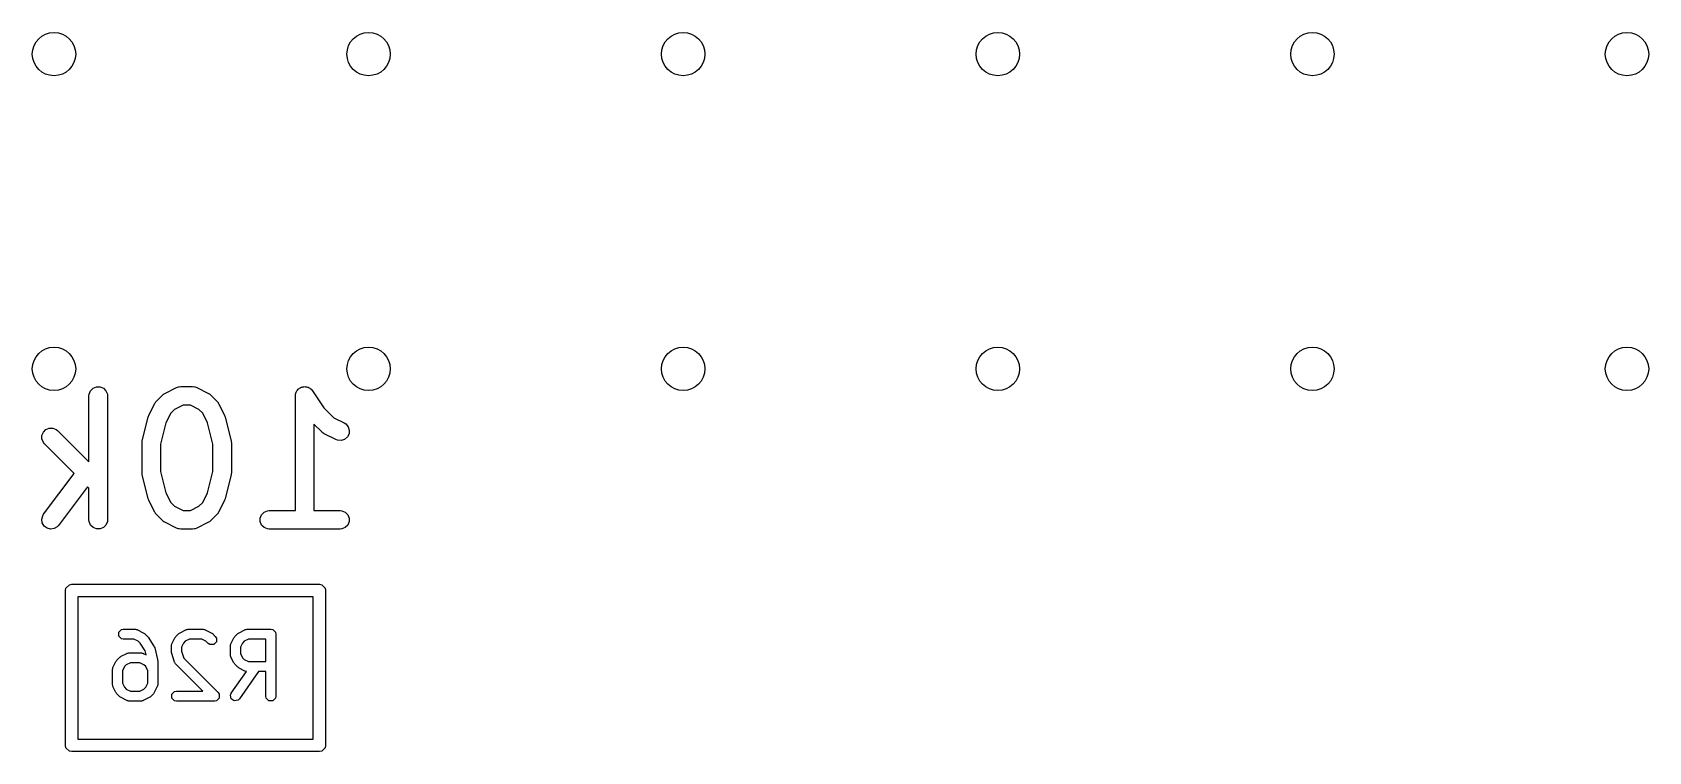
# Model space of a CAD drawing. Extents: x -0.05 to 2.94, y -0.16 to 2.16.
# Drawn here: x 1.093 to 1.607, y 1.878 to 2.107 of the extents above; entities that cross this region are included whole.
import ezdxf

# ---------------------------------------------------------------- set-up
doc = ezdxf.new("R2010")
doc.units = 0
doc.header["$MEASUREMENT"] = 0
doc.layers.add('BLACK', color=7, linetype='CONTINUOUS')

msp = doc.modelspace()

# ---------------------------------------------------------------- linework, layer by layer
at = {"layer": 'BLACK', "linetype": 'CONTINUOUS'}
for p, q in [((1.11161, 1.99306), (1.11243, 1.99388)), ((1.11243, 1.99388), (1.11349, 1.99432)), ((1.11349, 1.99432), (1.11464, 1.99432)), ((1.11464, 1.99432), (1.11571, 1.99388)), ((1.11571, 1.99388), (1.11652, 1.99306)), ((1.13524, 1.99219), (1.13899, 1.99407)), ((1.13899, 1.99407), (1.13953, 1.99427)), ((1.13953, 1.99427), (1.13964, 1.99428)), ((1.13964, 1.99428), (1.13974, 1.99432)), ((1.13974, 1.99432), (1.14031, 1.99438)), ((1.14031, 1.99438), (1.14406, 1.99438)), ((1.14406, 1.99438), (1.14464, 1.99432)), ((1.14464, 1.99432), (1.14474, 1.99428)), ((1.14474, 1.99428), (1.14484, 1.99427)), ((1.14484, 1.99427), (1.14538, 1.99407)), ((1.14538, 1.99407), (1.14913, 1.99219)), ((1.17743, 1.99327), (1.1776, 1.99351)), ((1.1776, 1.99351), (1.17784, 1.99368)), ((1.17784, 1.99368), (1.17804, 1.99388)), ((1.17804, 1.99388), (1.17831, 1.99399)), ((1.17831, 1.99399), (1.17856, 1.99415)), ((1.17856, 1.99415), (1.17884, 1.99421)), ((1.17884, 1.99421), (1.17911, 1.99432)), ((1.17911, 1.99432), (1.1794, 1.99432)), ((1.1794, 1.99432), (1.17969, 1.99438)), ((1.17969, 1.99438), (1.17997, 1.99432)), ((1.17997, 1.99432), (1.18026, 1.99432)), ((1.18026, 1.99432), (1.18053, 1.99421)), ((1.18053, 1.99421), (1.18082, 1.99415)), ((1.18082, 1.99415), (1.18106, 1.99399)), ((1.18106, 1.99399), (1.18132, 1.99388)), ((1.18132, 1.99388), (1.18153, 1.99367)), ((1.18153, 1.99367), (1.18177, 1.99351)), ((1.18177, 1.99351), (1.18214, 1.99307)), ((1.11111, 1.99142), (1.11117, 1.992)), ((1.11111, 1.97043), (1.11111, 1.99142)), ((1.11117, 1.992), (1.11161, 1.99306)), ((1.11652, 1.99306), (1.11696, 1.992)), ((1.11696, 1.992), (1.11702, 1.99142)), ((1.11702, 1.99142), (1.11702, 1.95205)), ((1.13017, 1.98525), (1.13205, 1.989)), ((1.13205, 1.989), (1.1322, 1.98924)), ((1.1322, 1.98924), (1.13223, 1.98932)), ((1.13223, 1.98932), (1.1323, 1.9894)), ((1.1323, 1.9894), (1.13236, 1.98949)), ((1.13236, 1.98949), (1.13242, 1.98954)), ((1.13242, 1.98954), (1.1326, 1.98976)), ((1.1326, 1.98976), (1.13448, 1.99164)), ((1.13448, 1.99164), (1.1347, 1.99182)), ((1.1347, 1.99182), (1.13475, 1.99188)), ((1.13475, 1.99188), (1.13484, 1.99194)), ((1.13484, 1.99194), (1.13492, 1.992)), ((1.13492, 1.992), (1.13499, 1.99203)), ((1.13499, 1.99203), (1.13524, 1.99219)), ((1.14101, 1.98847), (1.13831, 1.98712)), ((1.14337, 1.98847), (1.14101, 1.98847)), ((1.14606, 1.98712), (1.14337, 1.98847)), ((1.14913, 1.99219), (1.14938, 1.99203)), ((1.14938, 1.99203), (1.14945, 1.992)), ((1.14945, 1.992), (1.14953, 1.99194)), ((1.14953, 1.99194), (1.14962, 1.99188)), ((1.14962, 1.99188), (1.14967, 1.99182)), ((1.14967, 1.99182), (1.1499, 1.99164)), ((1.1499, 1.99164), (1.15177, 1.98976)), ((1.15177, 1.98976), (1.15196, 1.98954)), ((1.15196, 1.98954), (1.15202, 1.98949)), ((1.15202, 1.98949), (1.15208, 1.9894)), ((1.15208, 1.9894), (1.15214, 1.98932)), ((1.15214, 1.98932), (1.15217, 1.98924)), ((1.15217, 1.98924), (1.15233, 1.989)), ((1.15233, 1.989), (1.1542, 1.98525)), ((1.17673, 1.99143), (1.17679, 1.992)), ((1.17673, 1.99142), (1.17673, 1.99143)), ((1.17673, 1.99143), (1.17673, 1.99143)), ((1.17673, 1.99143), (1.17673, 1.99143)), ((1.17673, 1.95501), (1.17673, 1.99142)), ((1.17679, 1.992), (1.1769, 1.99227)), ((1.1769, 1.99227), (1.17696, 1.99256)), ((1.17696, 1.99256), (1.17712, 1.9928)), ((1.17712, 1.9928), (1.17723, 1.99306)), ((1.17723, 1.99306), (1.17743, 1.99327)), ((1.18214, 1.99307), (1.18214, 1.99306)), ((1.18214, 1.99306), (1.18214, 1.99306)), ((1.18214, 1.99306), (1.18214, 1.99306)), ((1.18214, 1.99306), (1.18573, 1.98768)), ((1.12807, 1.97714), (1.12995, 1.98464)), ((1.12995, 1.98464), (1.12996, 1.98468)), ((1.12996, 1.98468), (1.12997, 1.98471)), ((1.12997, 1.98471), (1.13006, 1.98494)), ((1.13006, 1.98494), (1.13014, 1.98519)), ((1.13014, 1.98519), (1.13016, 1.9852)), ((1.13016, 1.9852), (1.13017, 1.98525)), ((1.13712, 1.98593), (1.1356, 1.98289)), ((1.13831, 1.98712), (1.13712, 1.98593)), ((1.14726, 1.98593), (1.14606, 1.98712)), ((1.14878, 1.98289), (1.14726, 1.98593)), ((1.1542, 1.98525), (1.15422, 1.9852)), ((1.15422, 1.9852), (1.15423, 1.98519)), ((1.15423, 1.98519), (1.15432, 1.98495)), ((1.15432, 1.98495), (1.15441, 1.98471)), ((1.15441, 1.98471), (1.15441, 1.98468)), ((1.15441, 1.98468), (1.15443, 1.98464)), ((1.15443, 1.98464), (1.1563, 1.97714)), ((1.18573, 1.98768), (1.18893, 1.98448)), ((1.18893, 1.98448), (1.19225, 1.98282)), ((1.09617, 1.97888), (1.09661, 1.97994)), ((1.09617, 1.97773), (1.09617, 1.97888)), ((1.09661, 1.97994), (1.09743, 1.98076)), ((1.09743, 1.98076), (1.09849, 1.9812)), ((1.09849, 1.9812), (1.09964, 1.9812)), ((1.09964, 1.9812), (1.10071, 1.98076)), ((1.10071, 1.98076), (1.10116, 1.98039)), ((1.10116, 1.98039), (1.11111, 1.97043)), ((1.1356, 1.98289), (1.13389, 1.97606)), ((1.15048, 1.97606), (1.14878, 1.98289)), ((1.18509, 1.97996), (1.18264, 1.98242)), ((1.18264, 1.98242), (1.18264, 1.95501)), ((1.18532, 1.97978), (1.18509, 1.97996)), ((1.18537, 1.97972), (1.18532, 1.97978)), ((1.18546, 1.97966), (1.18537, 1.97972)), ((1.18554, 1.9796), (1.18546, 1.97966)), ((1.18561, 1.97957), (1.18554, 1.9796)), ((1.18586, 1.97941), (1.18561, 1.97957)), ((1.18961, 1.97753), (1.18586, 1.97941)), ((1.19225, 1.98282), (1.19274, 1.98251)), ((1.19326, 1.97837), (1.19239, 1.97761)), ((1.19274, 1.98251), (1.1935, 1.98164)), ((1.19378, 1.9794), (1.19326, 1.97837)), ((1.1935, 1.98164), (1.19386, 1.98055)), ((1.19386, 1.98055), (1.19378, 1.9794)), ((1.09661, 1.97666), (1.09617, 1.97773)), ((1.09698, 1.97621), (1.09661, 1.97666)), ((1.10642, 1.96678), (1.09698, 1.97621)), ((1.12799, 1.97657), (1.12802, 1.97679)), ((1.128, 1.97653), (1.12799, 1.97657)), ((1.12799, 1.97643), (1.128, 1.97653)), ((1.12799, 1.96705), (1.12799, 1.97643)), ((1.12802, 1.97679), (1.12804, 1.977)), ((1.12804, 1.977), (1.12806, 1.97704)), ((1.12806, 1.97704), (1.12807, 1.97714)), ((1.13389, 1.97606), (1.13389, 1.96742)), ((1.15048, 1.96742), (1.15048, 1.97606)), ((1.1563, 1.97714), (1.15632, 1.97704)), ((1.15632, 1.97704), (1.15633, 1.977)), ((1.15633, 1.977), (1.15635, 1.97679)), ((1.15635, 1.97679), (1.15639, 1.97657)), ((1.15639, 1.97657), (1.15638, 1.97653)), ((1.15638, 1.97653), (1.15639, 1.97643)), ((1.15639, 1.97643), (1.15639, 1.96705)), ((1.19015, 1.97733), (1.18961, 1.97753)), ((1.1913, 1.97725), (1.19015, 1.97733)), ((1.19239, 1.97761), (1.1913, 1.97725)), ((1.09671, 1.95383), (1.10642, 1.96678)), ((1.128, 1.96695), (1.12799, 1.96705)), ((1.12799, 1.96691), (1.128, 1.96695)), ((1.12802, 1.96669), (1.12799, 1.96691)), ((1.12804, 1.96648), (1.12802, 1.96669)), ((1.12806, 1.96644), (1.12804, 1.96648)), ((1.12807, 1.96634), (1.12806, 1.96644)), ((1.12995, 1.95884), (1.12807, 1.96634)), ((1.13389, 1.96742), (1.1356, 1.96058)), ((1.14878, 1.96058), (1.15048, 1.96742)), ((1.1563, 1.96634), (1.15443, 1.95884)), ((1.15632, 1.96644), (1.1563, 1.96634)), ((1.15633, 1.96648), (1.15632, 1.96644)), ((1.15635, 1.96669), (1.15633, 1.96648)), ((1.15639, 1.96691), (1.15635, 1.96669)), ((1.15639, 1.96705), (1.15638, 1.96695)), ((1.15638, 1.96695), (1.15639, 1.96691)), ((1.11064, 1.96256), (1.10143, 1.95028)), ((1.11111, 1.96208), (1.11064, 1.96256)), ((1.11111, 1.95205), (1.11111, 1.96208)), ((1.12996, 1.95879), (1.12995, 1.95884)), ((1.12997, 1.95877), (1.12996, 1.95879)), ((1.13006, 1.95853), (1.12997, 1.95877)), ((1.13014, 1.95829), (1.13006, 1.95853)), ((1.13016, 1.95828), (1.13014, 1.95829)), ((1.13017, 1.95823), (1.13016, 1.95828)), ((1.13205, 1.95448), (1.13017, 1.95823)), ((1.1356, 1.96058), (1.13712, 1.95755)), ((1.13712, 1.95755), (1.13831, 1.95636)), ((1.14606, 1.95636), (1.14726, 1.95755)), ((1.14726, 1.95755), (1.14878, 1.96058)), ((1.1542, 1.95823), (1.15233, 1.95448)), ((1.15422, 1.95828), (1.1542, 1.95823)), ((1.15423, 1.95829), (1.15422, 1.95828)), ((1.15432, 1.95853), (1.15423, 1.95829)), ((1.15441, 1.95877), (1.15432, 1.95853)), ((1.15443, 1.95884), (1.15441, 1.95879)), ((1.15441, 1.95879), (1.15441, 1.95877)), ((1.09612, 1.95222), (1.09641, 1.95333)), ((1.09641, 1.95333), (1.09671, 1.95383)), ((1.1322, 1.95424), (1.13205, 1.95448)), ((1.13223, 1.95416), (1.1322, 1.95424)), ((1.1323, 1.95408), (1.13223, 1.95416)), ((1.13236, 1.95399), (1.1323, 1.95408)), ((1.13242, 1.95394), (1.13236, 1.95399)), ((1.1326, 1.95372), (1.13242, 1.95394)), ((1.13448, 1.95184), (1.1326, 1.95372)), ((1.13831, 1.95636), (1.14101, 1.95501)), ((1.14101, 1.95501), (1.14337, 1.95501)), ((1.14337, 1.95501), (1.14606, 1.95636)), ((1.15177, 1.95372), (1.1499, 1.95184)), ((1.15196, 1.95394), (1.15177, 1.95372)), ((1.15202, 1.95399), (1.15196, 1.95394)), ((1.15208, 1.95408), (1.15202, 1.95399)), ((1.15214, 1.95416), (1.15208, 1.95408)), ((1.15217, 1.95424), (1.15214, 1.95416)), ((1.15233, 1.95448), (1.15217, 1.95424)), ((1.16554, 1.95263), (1.16598, 1.95369)), ((1.16554, 1.95148), (1.16554, 1.95263)), ((1.16598, 1.95369), (1.16679, 1.95451)), ((1.16679, 1.95451), (1.16786, 1.95495)), ((1.16786, 1.95495), (1.16843, 1.95501)), ((1.16843, 1.95501), (1.17673, 1.95501)), ((1.18264, 1.95501), (1.19093, 1.95501)), ((1.19093, 1.95501), (1.19151, 1.95495)), ((1.19151, 1.95495), (1.19257, 1.95451)), ((1.19257, 1.95451), (1.19339, 1.95369)), ((1.19339, 1.95369), (1.19383, 1.95263)), ((1.19383, 1.95263), (1.19383, 1.95148)), ((1.09628, 1.95107), (1.09612, 1.95222)), ((1.09687, 1.95008), (1.09628, 1.95107)), ((1.09779, 1.94939), (1.09687, 1.95008)), ((1.09891, 1.94911), (1.09779, 1.94939)), ((1.10005, 1.94927), (1.09891, 1.94911)), ((1.10104, 1.94986), (1.10005, 1.94927)), ((1.10143, 1.95028), (1.10104, 1.94986)), ((1.11117, 1.95148), (1.11111, 1.95205)), ((1.11161, 1.95041), (1.11117, 1.95148)), ((1.11243, 1.9496), (1.11161, 1.95041)), ((1.11349, 1.94916), (1.11243, 1.9496)), ((1.11464, 1.94916), (1.11349, 1.94916)), ((1.11571, 1.9496), (1.11464, 1.94916)), ((1.11652, 1.95041), (1.11571, 1.9496)), ((1.11696, 1.95148), (1.11652, 1.95041)), ((1.11702, 1.95205), (1.11696, 1.95148)), ((1.1347, 1.95166), (1.13448, 1.95184)), ((1.13475, 1.9516), (1.1347, 1.95166)), ((1.13484, 1.95154), (1.13475, 1.9516)), ((1.13492, 1.95147), (1.13484, 1.95154)), ((1.13499, 1.95144), (1.13492, 1.95147)), ((1.13524, 1.95129), (1.13499, 1.95144)), ((1.13899, 1.94941), (1.13524, 1.95129)), ((1.13953, 1.94921), (1.13899, 1.94941)), ((1.13964, 1.9492), (1.13953, 1.94921)), ((1.13974, 1.94916), (1.13964, 1.9492)), ((1.14031, 1.9491), (1.13974, 1.94916)), ((1.14406, 1.9491), (1.14031, 1.9491)), ((1.14464, 1.94916), (1.14406, 1.9491)), ((1.14474, 1.9492), (1.14464, 1.94916)), ((1.14484, 1.94921), (1.14474, 1.9492)), ((1.14538, 1.94941), (1.14484, 1.94921)), ((1.14913, 1.95129), (1.14538, 1.94941)), ((1.14938, 1.95144), (1.14913, 1.95129)), ((1.14945, 1.95147), (1.14938, 1.95144)), ((1.14953, 1.95154), (1.14945, 1.95147)), ((1.14962, 1.9516), (1.14953, 1.95154)), ((1.14967, 1.95166), (1.14962, 1.9516)), ((1.1499, 1.95184), (1.14967, 1.95166)), ((1.16598, 1.95041), (1.16554, 1.95148)), ((1.16679, 1.9496), (1.16598, 1.95041)), ((1.16786, 1.94916), (1.16679, 1.9496)), ((1.16843, 1.9491), (1.16786, 1.94916)), ((1.19093, 1.9491), (1.16843, 1.9491)), ((1.19151, 1.94916), (1.19093, 1.9491)), ((1.19257, 1.9496), (1.19151, 1.94916)), ((1.19339, 1.95041), (1.19257, 1.9496)), ((1.19383, 1.95148), (1.19339, 1.95041)), ((1.10366, 1.92961), (1.10381, 1.93036)), ((1.10366, 1.88039), (1.10366, 1.92961)), ((1.10381, 1.93036), (1.10488, 1.93142)), ((1.10488, 1.93142), (1.10563, 1.93157)), ((1.10563, 1.93157), (1.18437, 1.93157)), ((1.1076, 1.92764), (1.1076, 1.88236)), ((1.1824, 1.92764), (1.1076, 1.92764)), ((1.1824, 1.88236), (1.1824, 1.92764)), ((1.18437, 1.93157), (1.18512, 1.93142)), ((1.18512, 1.93142), (1.18619, 1.93036)), ((1.18619, 1.93036), (1.18634, 1.92961)), ((1.18634, 1.92961), (1.18634, 1.88039)), ((1.12058, 1.91634), (1.12143, 1.9172)), ((1.12143, 1.9172), (1.12203, 1.91732)), ((1.12203, 1.91732), (1.12578, 1.91732)), ((1.12578, 1.91732), (1.12586, 1.9173)), ((1.12586, 1.9173), (1.1259, 1.91731)), ((1.1259, 1.91731), (1.12614, 1.91725)), ((1.12614, 1.91725), (1.12639, 1.9172)), ((1.12639, 1.9172), (1.12641, 1.91717)), ((1.12641, 1.91717), (1.12649, 1.91715)), ((1.12649, 1.91715), (1.12836, 1.91621)), ((1.14008, 1.91621), (1.14195, 1.91715)), ((1.14195, 1.91715), (1.14203, 1.91717)), ((1.14203, 1.91717), (1.14205, 1.9172)), ((1.14205, 1.9172), (1.1423, 1.91725)), ((1.1423, 1.91725), (1.14254, 1.91731)), ((1.14254, 1.91731), (1.14258, 1.9173)), ((1.14258, 1.9173), (1.14266, 1.91732)), ((1.14266, 1.91732), (1.14734, 1.91732)), ((1.14734, 1.91732), (1.14742, 1.9173)), ((1.14742, 1.9173), (1.14746, 1.91731)), ((1.14746, 1.91731), (1.1477, 1.91725)), ((1.1477, 1.91725), (1.14795, 1.9172)), ((1.14795, 1.9172), (1.14797, 1.91717)), ((1.14797, 1.91717), (1.14805, 1.91715)), ((1.14805, 1.91715), (1.14992, 1.91621)), ((1.15883, 1.91621), (1.1607, 1.91715)), ((1.1607, 1.91715), (1.16078, 1.91717)), ((1.16078, 1.91717), (1.1608, 1.9172)), ((1.1608, 1.9172), (1.16105, 1.91725)), ((1.16105, 1.91725), (1.16129, 1.91731)), ((1.16129, 1.91731), (1.16133, 1.9173)), ((1.16133, 1.9173), (1.1614, 1.91732)), ((1.1614, 1.91732), (1.1689, 1.91732)), ((1.1689, 1.91732), (1.16951, 1.9172)), ((1.16951, 1.9172), (1.17036, 1.91634)), ((1.12058, 1.91514), (1.12058, 1.91634)), ((1.12143, 1.91429), (1.12058, 1.91514)), ((1.12203, 1.91417), (1.12143, 1.91429)), ((1.12541, 1.91417), (1.12203, 1.91417)), ((1.12673, 1.91351), (1.12541, 1.91417)), ((1.12737, 1.91286), (1.12673, 1.91351)), ((1.12901, 1.91041), (1.12737, 1.91286)), ((1.12836, 1.91621), (1.12856, 1.91606)), ((1.12856, 1.91606), (1.12877, 1.91592)), ((1.12877, 1.91592), (1.12971, 1.91498)), ((1.12971, 1.91498), (1.1298, 1.91485)), ((1.1298, 1.91485), (1.12991, 1.91474)), ((1.12991, 1.91474), (1.13178, 1.91193)), ((1.13178, 1.91193), (1.13188, 1.91168)), ((1.13188, 1.91168), (1.132, 1.91144)), ((1.132, 1.91144), (1.13294, 1.90769)), ((1.13733, 1.91199), (1.13735, 1.91207)), ((1.13733, 1.91012), (1.13733, 1.91199)), ((1.13734, 1.9121), (1.1374, 1.91235)), ((1.13735, 1.91207), (1.13734, 1.9121)), ((1.1374, 1.91235), (1.13745, 1.9126)), ((1.13745, 1.9126), (1.13748, 1.91262)), ((1.13748, 1.91262), (1.1375, 1.9127)), ((1.1375, 1.9127), (1.13844, 1.91457)), ((1.13844, 1.91457), (1.13859, 1.91477)), ((1.13859, 1.91477), (1.13873, 1.91498)), ((1.13873, 1.91498), (1.13967, 1.91592)), ((1.13967, 1.91592), (1.13988, 1.91606)), ((1.13988, 1.91606), (1.14008, 1.91621)), ((1.14114, 1.91293), (1.14048, 1.91162)), ((1.14048, 1.91162), (1.14048, 1.91037)), ((1.14171, 1.91351), (1.14114, 1.91293)), ((1.14303, 1.91417), (1.14171, 1.91351)), ((1.14697, 1.91417), (1.14303, 1.91417)), ((1.14829, 1.91351), (1.14697, 1.91417)), ((1.14904, 1.91275), (1.14829, 1.91351)), ((1.14955, 1.91241), (1.14904, 1.91275)), ((1.15076, 1.91241), (1.14955, 1.91241)), ((1.14992, 1.91621), (1.15012, 1.91606)), ((1.15012, 1.91606), (1.15033, 1.91592)), ((1.15033, 1.91592), (1.15127, 1.91498)), ((1.15161, 1.91326), (1.15076, 1.91241)), ((1.15127, 1.91498), (1.15161, 1.91447)), ((1.15161, 1.91447), (1.15161, 1.91326)), ((1.15608, 1.9121), (1.15615, 1.91235)), ((1.1561, 1.91207), (1.15608, 1.9121)), ((1.15608, 1.91199), (1.1561, 1.91207)), ((1.15608, 1.90918), (1.15608, 1.91199)), ((1.15615, 1.91235), (1.1562, 1.9126)), ((1.1562, 1.9126), (1.15623, 1.91262)), ((1.15623, 1.91262), (1.15625, 1.9127)), ((1.15625, 1.9127), (1.15718, 1.91457)), ((1.15718, 1.91457), (1.15734, 1.91477)), ((1.15734, 1.91477), (1.15748, 1.91498)), ((1.15748, 1.91498), (1.15842, 1.91592)), ((1.15842, 1.91592), (1.15863, 1.91606)), ((1.15863, 1.91606), (1.15883, 1.91621)), ((1.15989, 1.91293), (1.15923, 1.91162)), ((1.15923, 1.91162), (1.15923, 1.90955)), ((1.16046, 1.91351), (1.15989, 1.91293)), ((1.16178, 1.91417), (1.16046, 1.91351)), ((1.16733, 1.91417), (1.16178, 1.91417)), ((1.16733, 1.90701), (1.16733, 1.91417)), ((1.17036, 1.91634), (1.17048, 1.91574)), ((1.17048, 1.91574), (1.17048, 1.89606)), ((1.11875, 1.9052), (1.11969, 1.90707)), ((1.11969, 1.90707), (1.11984, 1.90727)), ((1.11984, 1.90727), (1.11998, 1.90748)), ((1.11998, 1.90748), (1.12092, 1.90842)), ((1.12092, 1.90842), (1.12113, 1.90856)), ((1.12113, 1.90856), (1.12133, 1.90871)), ((1.12133, 1.90871), (1.1232, 1.90965)), ((1.12428, 1.90667), (1.12297, 1.90601)), ((1.1232, 1.90965), (1.12328, 1.90967)), ((1.12328, 1.90967), (1.12331, 1.9097)), ((1.12331, 1.9097), (1.12355, 1.90975)), ((1.12355, 1.90975), (1.1238, 1.90981)), ((1.1238, 1.90981), (1.12383, 1.9098)), ((1.12383, 1.9098), (1.12391, 1.90982)), ((1.12391, 1.90982), (1.12766, 1.90982)), ((1.12729, 1.90667), (1.12428, 1.90667)), ((1.1286, 1.90601), (1.12729, 1.90667)), ((1.12766, 1.90982), (1.12774, 1.9098)), ((1.12774, 1.9098), (1.12777, 1.90981)), ((1.12777, 1.90981), (1.12801, 1.90975)), ((1.12801, 1.90975), (1.12826, 1.9097)), ((1.12826, 1.9097), (1.12829, 1.90967)), ((1.12829, 1.90967), (1.12836, 1.90965)), ((1.12836, 1.90965), (1.12932, 1.90917)), ((1.12932, 1.90917), (1.12901, 1.91041)), ((1.13294, 1.90769), (1.13295, 1.90749)), ((1.13295, 1.90749), (1.13298, 1.90731)), ((1.13298, 1.90731), (1.13298, 1.89981)), ((1.13738, 1.90987), (1.13733, 1.91012)), ((1.13741, 1.90962), (1.13738, 1.90987)), ((1.13835, 1.90681), (1.13741, 1.90962)), ((1.13839, 1.90674), (1.13835, 1.90681)), ((1.13839, 1.9067), (1.13839, 1.90674)), ((1.13853, 1.90649), (1.13839, 1.9067)), ((1.13865, 1.90627), (1.13853, 1.90649)), ((1.13869, 1.90626), (1.13865, 1.90627)), ((1.13873, 1.90619), (1.13869, 1.90626)), ((1.14729, 1.89763), (1.13873, 1.90619)), ((1.14048, 1.91037), (1.14122, 1.90816)), ((1.14122, 1.90816), (1.15221, 1.89717)), ((1.1561, 1.9091), (1.15608, 1.90918)), ((1.15608, 1.90907), (1.1561, 1.9091)), ((1.15615, 1.90883), (1.15608, 1.90907)), ((1.1562, 1.90858), (1.15615, 1.90883)), ((1.15623, 1.90855), (1.1562, 1.90858)), ((1.15625, 1.90848), (1.15623, 1.90855)), ((1.15718, 1.9066), (1.15625, 1.90848)), ((1.15734, 1.9064), (1.15718, 1.9066)), ((1.15748, 1.90619), (1.15734, 1.9064)), ((1.15842, 1.90525), (1.15748, 1.90619)), ((1.15923, 1.90955), (1.15989, 1.90824)), ((1.15989, 1.90824), (1.16046, 1.90766)), ((1.16046, 1.90766), (1.16178, 1.90701)), ((1.16178, 1.90701), (1.16733, 1.90701)), ((1.11858, 1.90449), (1.1186, 1.90457)), ((1.11858, 1.89981), (1.11858, 1.90449)), ((1.11859, 1.90461), (1.11866, 1.90485)), ((1.1186, 1.90457), (1.11859, 1.90461)), ((1.11866, 1.90485), (1.1187, 1.9051)), ((1.1187, 1.9051), (1.11873, 1.90512)), ((1.11873, 1.90512), (1.11875, 1.9052)), ((1.12239, 1.90544), (1.12173, 1.90412)), ((1.12173, 1.90412), (1.12173, 1.90018)), ((1.12297, 1.90601), (1.12239, 1.90544)), ((1.12918, 1.90544), (1.1286, 1.90601)), ((1.12983, 1.90412), (1.12918, 1.90544)), ((1.12983, 1.90018), (1.12983, 1.90412)), ((1.15636, 1.89696), (1.16121, 1.90388)), ((1.15863, 1.90511), (1.15842, 1.90525)), ((1.15883, 1.90496), (1.15863, 1.90511)), ((1.1607, 1.90402), (1.15883, 1.90496)), ((1.16504, 1.90386), (1.15894, 1.89515)), ((1.16078, 1.904), (1.1607, 1.90402)), ((1.1608, 1.90398), (1.16078, 1.904)), ((1.16105, 1.90393), (1.1608, 1.90398)), ((1.16121, 1.90388), (1.16105, 1.90393)), ((1.16733, 1.90386), (1.16504, 1.90386)), ((1.16733, 1.89606), (1.16733, 1.90386)), ((1.1186, 1.89973), (1.11858, 1.89981)), ((1.11859, 1.89969), (1.1186, 1.89973)), ((1.11866, 1.89945), (1.11859, 1.89969)), ((1.1187, 1.8992), (1.11866, 1.89945)), ((1.11873, 1.89918), (1.1187, 1.8992)), ((1.11875, 1.8991), (1.11873, 1.89918)), ((1.11969, 1.89723), (1.11875, 1.8991)), ((1.11984, 1.89703), (1.11969, 1.89723)), ((1.11998, 1.89682), (1.11984, 1.89703)), ((1.12092, 1.89588), (1.11998, 1.89682)), ((1.12113, 1.89574), (1.12092, 1.89588)), ((1.12173, 1.90018), (1.12239, 1.89886)), ((1.12239, 1.89886), (1.12297, 1.89829)), ((1.12297, 1.89829), (1.12428, 1.89763)), ((1.12428, 1.89763), (1.12729, 1.89763)), ((1.12729, 1.89763), (1.1286, 1.89829)), ((1.1286, 1.89829), (1.12918, 1.89886)), ((1.12918, 1.89886), (1.12983, 1.90018)), ((1.13065, 1.89588), (1.13044, 1.89574)), ((1.13158, 1.89682), (1.13065, 1.89588)), ((1.13172, 1.89703), (1.13158, 1.89682)), ((1.13188, 1.89723), (1.13172, 1.89703)), ((1.13282, 1.8991), (1.13188, 1.89723)), ((1.13284, 1.89918), (1.13282, 1.8991)), ((1.13286, 1.8992), (1.13284, 1.89918)), ((1.13291, 1.89945), (1.13286, 1.8992)), ((1.13298, 1.89969), (1.13291, 1.89945)), ((1.13298, 1.89981), (1.13297, 1.89973)), ((1.13297, 1.89973), (1.13298, 1.89969)), ((1.13745, 1.89666), (1.1383, 1.89751)), ((1.13745, 1.89545), (1.13745, 1.89666)), ((1.1383, 1.89751), (1.13891, 1.89763)), ((1.13891, 1.89763), (1.14729, 1.89763)), ((1.15221, 1.89717), (1.15255, 1.89666)), ((1.15255, 1.89666), (1.15255, 1.89545)), ((1.15612, 1.8964), (1.15636, 1.89696)), ((1.15633, 1.89521), (1.15612, 1.8964)), ((1.16745, 1.89545), (1.16733, 1.89606)), ((1.17048, 1.89606), (1.17036, 1.89545)), ((1.12133, 1.89559), (1.12113, 1.89574)), ((1.1232, 1.89465), (1.12133, 1.89559)), ((1.12328, 1.89463), (1.1232, 1.89465)), ((1.12331, 1.8946), (1.12328, 1.89463)), ((1.12355, 1.89455), (1.12331, 1.8946)), ((1.1238, 1.89449), (1.12355, 1.89455)), ((1.12383, 1.8945), (1.1238, 1.89449)), ((1.12391, 1.89448), (1.12383, 1.8945)), ((1.12766, 1.89448), (1.12391, 1.89448)), ((1.12774, 1.8945), (1.12766, 1.89448)), ((1.12777, 1.89449), (1.12774, 1.8945)), ((1.12801, 1.89455), (1.12777, 1.89449)), ((1.12826, 1.8946), (1.12801, 1.89455)), ((1.12829, 1.89463), (1.12826, 1.8946)), ((1.12836, 1.89465), (1.12829, 1.89463)), ((1.13024, 1.89559), (1.12836, 1.89465)), ((1.13044, 1.89574), (1.13024, 1.89559)), ((1.1383, 1.8946), (1.13745, 1.89545)), ((1.13891, 1.89448), (1.1383, 1.8946)), ((1.15109, 1.89448), (1.13891, 1.89448)), ((1.1517, 1.8946), (1.15109, 1.89448)), ((1.15255, 1.89545), (1.1517, 1.8946)), ((1.1517, 1.8946), (1.1517, 1.8946)), ((1.15731, 1.89452), (1.15633, 1.89521)), ((1.1585, 1.89473), (1.15731, 1.89452)), ((1.15894, 1.89515), (1.1585, 1.89473)), ((1.1683, 1.8946), (1.16745, 1.89545)), ((1.16951, 1.8946), (1.1683, 1.8946)), ((1.17036, 1.89545), (1.16951, 1.8946)), ((1.1076, 1.88236), (1.1824, 1.88236)), ((1.10381, 1.87964), (1.10366, 1.88039)), ((1.10488, 1.87858), (1.10381, 1.87964)), ((1.10563, 1.87843), (1.10488, 1.87858)), ((1.18437, 1.87843), (1.10563, 1.87843)), ((1.18512, 1.87858), (1.18437, 1.87843)), ((1.18619, 1.87964), (1.18512, 1.87858)), ((1.18634, 1.88039), (1.18619, 1.87964))]:
    msp.add_line(p, q, dxfattribs=at)
at = {"layer": 'BLACK'}
for centre in [(1.1, 2.1), (1.1, 2.1), (1.2, 2.1), (1.2, 2.1), (1.3, 2.1), (1.3, 2.1), (1.4, 2.1), (1.4, 2.1), (1.5, 2.1), (1.5, 2.1), (1.6, 2.1), (1.6, 2.1), (1.1, 2), (1.1, 2), (1.2, 2), (1.2, 2), (1.3, 2), (1.3, 2), (1.4, 2), (1.4, 2), (1.5, 2), (1.5, 2), (1.6, 2), (1.6, 2)]:
    msp.add_circle(centre, 0.00689, dxfattribs=at)

doc.saveas('drawing.dxf')
